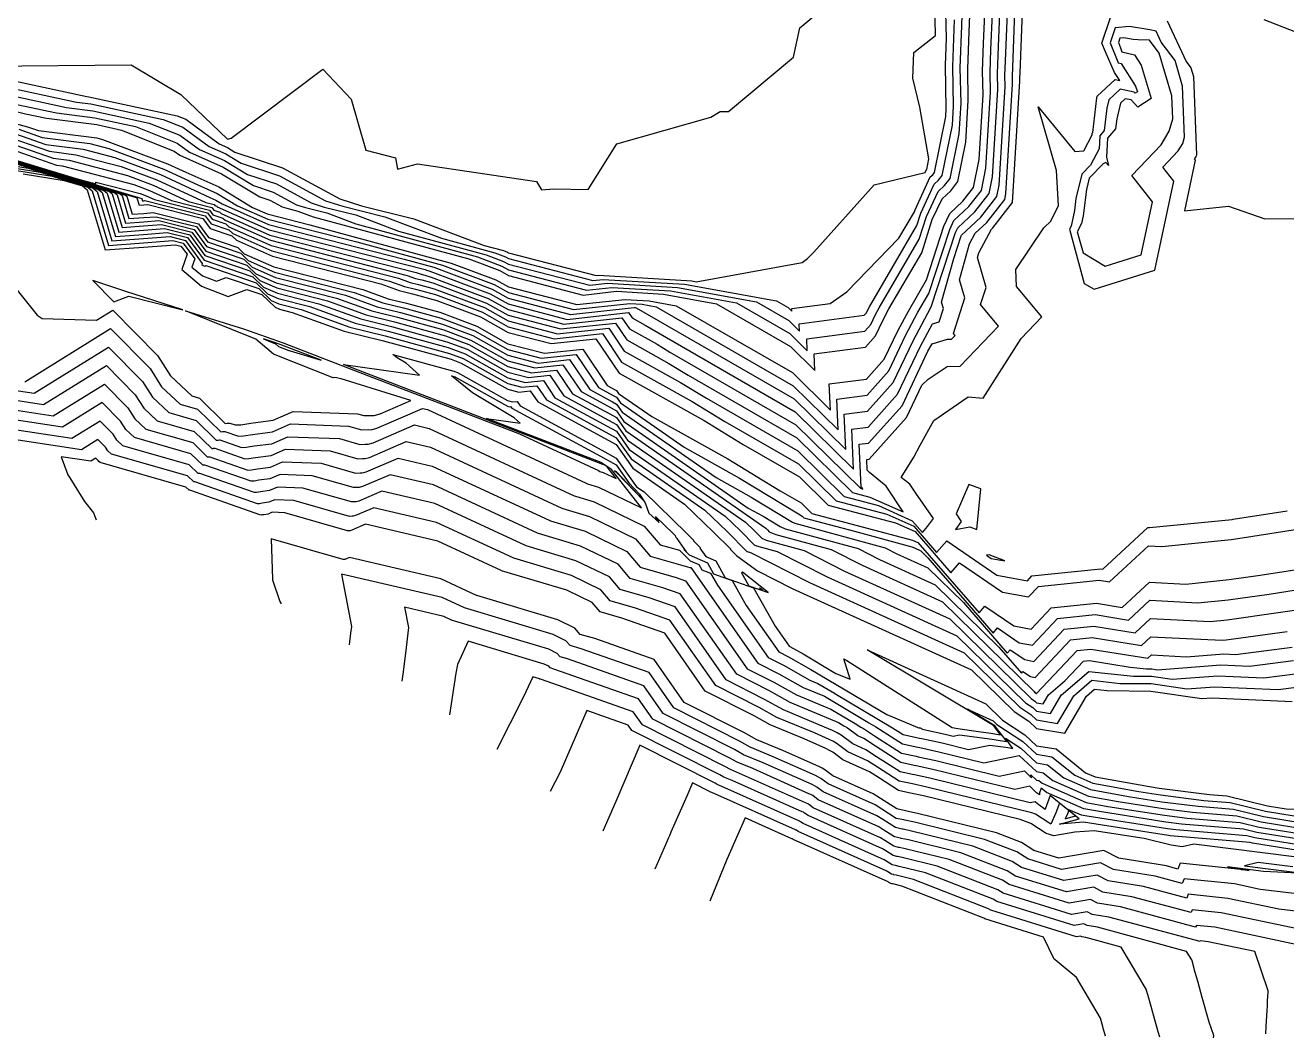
# Model space of a CAD drawing. Header units: millimetres. Extents: x 1157528 to 1158127, y 1280646 to 1281429.
# Drawn here: x 1157721 to 1157823.2, y 1280685.7 to 1280767.7 of the extents above; entities that cross this region are included whole.
import ezdxf

# ---------------------------------------------------------------- set-up
doc = ezdxf.new("R2010")
doc.units = ezdxf.units.MM
doc.layers.add('OCTUBRE', color=31, linetype='Continuous')

msp = doc.modelspace()

# ---------------------------------------------------------------- linework, layer by layer
at = {"layer": 'OCTUBRE', "flags": 128}
for points, elevation in [([(1157717.72, 1280764.42), (1157729.55, 1280764.52), (1157733.56, 1280762.12), (1157737.36, 1280758.48), (1157737.65, 1280758.58), (1157745.07, 1280764.16), (1157747.38, 1280761.74), (1157748.56, 1280757.6), (1157750.97, 1280756.99), (1157751.12, 1280756.07), (1157752.74, 1280756.48), (1157762.4, 1280755.06), (1157762.8, 1280754.38), (1157763.8, 1280754.46), (1157766.58, 1280754.42), (1157768.91, 1280758.12), (1157776.51, 1280760.27), (1157777.29, 1280760.73), (1157777.95, 1280760.73), (1157783.23, 1280765.13), (1157783.73, 1280767.51), (1157788.05, 1280771.13)], 457), ([(1157718.13, 1280763.62), (1157725.94, 1280761.94), (1157726.1, 1280761.92), (1157733.26, 1280760.38), (1157733.96, 1280760.1), (1157736.67, 1280758.12), (1157737.34, 1280757.82), (1157737.95, 1280757.45), (1157741.82, 1280756.17), (1157746.45, 1280753.66), (1157748.21, 1280753.1), (1157752.44, 1280752.04), (1157758.16, 1280749.88), (1157759.73, 1280749.46), (1157760.04, 1280749.34), (1157760.13, 1280749.29), (1157767.23, 1280747.44), (1157767.43, 1280747.46), (1157774.97, 1280747), (1157775.32, 1280746.94), (1157783.92, 1280748.49), (1157784.35, 1280748.81), (1157784.86, 1280749.32), (1157789.76, 1280754.78), (1157793.9, 1280755.8), (1157794, 1280756.02), (1157794.01, 1280756.03), (1157794.02, 1280756.04), (1157794.19, 1280756.9), (1157793.47, 1280761.09), (1157792.89, 1280763.44), (1157792.97, 1280765.52), (1157794.74, 1280766.9), (1157794.68, 1280769.5)], 457.5), ([(1157712.44, 1280759.13), (1157725.09, 1280755.31), (1157726.69, 1280754.86), (1157726.69, 1280755.01), (1157730.26, 1280754.08), (1157730.75, 1280753.9), (1157731.42, 1280753.59), (1157735.72, 1280752.52), (1157736.1, 1280752), (1157737.22, 1280751.62), (1157737.46, 1280751.38), (1157740.89, 1280749.87), (1157751.2, 1280747.22), (1157752.15, 1280746.88), (1157752.84, 1280746.71), (1157754.09, 1280746.37), (1157758.17, 1280744.84), (1157760.09, 1280743.76), (1157764.09, 1280742.71), (1157768.26, 1280743.17), (1157769.5, 1280741.32), (1157774.07, 1280738.77), (1157776.17, 1280737.49), (1157783.56, 1280733.23), (1157787.33, 1280729.52), (1157790.1, 1280728.79), (1157792.85, 1280727.57), (1157793.68, 1280726.62), (1157794.09, 1280727.1), (1157794.56, 1280727.74), (1157793.13, 1280729.8), (1157792.65, 1280730.52), (1157791.96, 1280731.08), (1157792.97, 1280732.72), (1157793.5, 1280733.69), (1157794.59, 1280735.68), (1157797.37, 1280737.61), (1157798.6, 1280737.49), (1157801.68, 1280742.33), (1157803.36, 1280744.08), (1157801.3, 1280746.56), (1157801.25, 1280747.94), (1157803.52, 1280751.3), (1157804.07, 1280751.85), (1157804.71, 1280753.11), (1157804.53, 1280755.96), (1157803.06, 1280761.11), (1157806.01, 1280757.48), (1157806.74, 1280757.55), (1157807.42, 1280758.83), (1157807.43, 1280758.98), (1157807.48, 1280759.03), (1157807.8, 1280761.85), (1157807.83, 1280761.97), (1157809.28, 1280763.33), (1157809.67, 1280763.24), (1157809.23, 1280763.88), (1157808.5, 1280765.57), (1157808.22, 1280766.27), (1157808.9, 1280768.36)], 463.5), ([(1157716.13, 1280761.74), (1157720.98, 1280760.54), (1157722.67, 1280760.18), (1157726.75, 1280759.67), (1157728.77, 1280759.23), (1157733.03, 1280757.53), (1157733.49, 1280757.19), (1157736.87, 1280755.68), (1157739.97, 1280753.82), (1157740.79, 1280753.54), (1157741.78, 1280753.01), (1157742.15, 1280752.89), (1157743.06, 1280752.66), (1157744.28, 1280752.2), (1157756.9, 1280748.79), (1157759.42, 1280747.84), (1157760.12, 1280747.45), (1157766.18, 1280745.86), (1157768.87, 1280746.16), (1157772.68, 1280745.92), (1157776.97, 1280745.15), (1157782.99, 1280741.68), (1157784.96, 1280739.74), (1157784.9, 1280741.09), (1157789.05, 1280741.64), (1157789.86, 1280742.54), (1157790.49, 1280743.86), (1157790.95, 1280744.73), (1157793.61, 1280749.29), (1157794.47, 1280751.97), (1157795.26, 1280753.66), (1157795.96, 1280754.31), (1157796.55, 1280755.06), (1157797.19, 1280758.24), (1157797.39, 1280761.62), (1157797.35, 1280764.18), (1157797.45, 1280767.2), (1157797.51, 1280768.55)], 459.5), ([(1157716.41, 1280760.77), (1157721.13, 1280759.5), (1157722.03, 1280759.19), (1157726.76, 1280758.59), (1157727.22, 1280758.47), (1157732.49, 1280756.5), (1157733.98, 1280755.81), (1157736.64, 1280754.62), (1157739.38, 1280752.96), (1157740.56, 1280752.44), (1157744.02, 1280751.55), (1157755.48, 1280748.45), (1157759.11, 1280747.09), (1157760.11, 1280746.52), (1157765.66, 1280745.08), (1157769.59, 1280745.51), (1157771.53, 1280745.39), (1157773.72, 1280744.99), (1157783.13, 1280739.57), (1157786.21, 1280736.54), (1157786.12, 1280738.65), (1157789.13, 1280739.05), (1157790.58, 1280740.66), (1157791.7, 1280743), (1157792.53, 1280744.56), (1157794, 1280747.09), (1157795.41, 1280751.44), (1157795.89, 1280752.48), (1157796.94, 1280753.46), (1157797.81, 1280754.58), (1157798.27, 1280756.84), (1157798.59, 1280762.07), (1157798.55, 1280763.99), (1157798.63, 1280766.25), (1157798.73, 1280768.64)], 460.5), ([(1157718.3, 1280758.66), (1157723.21, 1280756.94), (1157724.51, 1280756.78), (1157729.25, 1280755.55), (1157731.33, 1280754.77), (1157734.2, 1280753.43), (1157736.08, 1280752.96), (1157736.24, 1280752.74), (1157736.73, 1280752.57), (1157736.84, 1280752.47), (1157740.78, 1280750.72), (1157752.64, 1280747.69), (1157753.04, 1280747.54), (1157753.33, 1280747.47), (1157753.86, 1280747.32), (1157758.48, 1280745.59), (1157760.1, 1280744.68), (1157764.61, 1280743.5), (1157769.32, 1280744.02), (1157769.93, 1280743.11), (1157772.16, 1280741.87), (1157773.19, 1280741.24), (1157783.42, 1280735.34), (1157788.64, 1280730.21), (1157788.72, 1280730.19), (1157788.85, 1280730.13), (1157788.78, 1280730.24), (1157788.71, 1280730.29), (1157788.7, 1280730.3), (1157788.55, 1280733.77), (1157789.31, 1280733.86), (1157792.02, 1280736.89), (1157794.12, 1280741.3), (1157794.45, 1280741.91), (1157795.7, 1280742.27), (1157796.02, 1280742.28), (1157796.32, 1280742.59), (1157796.18, 1280742.75), (1157797.1, 1280745.62), (1157796.67, 1280747.08), (1157797.49, 1280750.02), (1157797.95, 1280750.87), (1157798.89, 1280751.74), (1157800.34, 1280753.6), (1157800.44, 1280754.06), (1157800.98, 1280762.96), (1157800.97, 1280763.59), (1157800.99, 1280764.33), (1157801.17, 1280768.8)], 462.5), ([(1157718.84, 1280762.85), (1157725.12, 1280761.5), (1157726.26, 1280761.36), (1157732.13, 1280760.09), (1157733.72, 1280759.46), (1157735.87, 1280757.89), (1157737.22, 1280757.29), (1157738.45, 1280756.54), (1157741.56, 1280755.51), (1157745.29, 1280753.5), (1157746.69, 1280753.05), (1157750.09, 1280752.19), (1157754.69, 1280750.46), (1157759.02, 1280749.29), (1157759.89, 1280748.96), (1157760.13, 1280748.83), (1157766.97, 1280747.04), (1157767.79, 1280747.13), (1157774.4, 1280746.73), (1157781.83, 1280745.4), (1157782.78, 1280744.85), (1157783.09, 1280744.54), (1157783.08, 1280744.76), (1157786.2, 1280745.17), (1157787.53, 1280746.13), (1157791.77, 1280750.46), (1157793.02, 1280752.6), (1157793.07, 1280752.76), (1157794.31, 1280755.43), (1157794.5, 1280755.6), (1157794.65, 1280755.8), (1157795.56, 1280760.33), (1157795.6, 1280760.95), (1157795.53, 1280764.48), (1157795.61, 1280766.67), (1157795.56, 1280768.75)], 458), ([(1157719.01, 1280758.87), (1157722.91, 1280757.51), (1157725.07, 1280757.23), (1157728.74, 1280756.28), (1157731.62, 1280755.2), (1157735.59, 1280753.35), (1157736.26, 1280753.19), (1157736.31, 1280753.11), (1157736.49, 1280753.05), (1157736.52, 1280753.01), (1157740.73, 1280751.15), (1157753.36, 1280747.92), (1157753.48, 1280747.87), (1157753.58, 1280747.85), (1157753.75, 1280747.8), (1157758.64, 1280745.96), (1157760.1, 1280745.14), (1157764.88, 1280743.89), (1157769.85, 1280744.44), (1157770.14, 1280744.01), (1157771.21, 1280743.42), (1157771.7, 1280743.12), (1157783.35, 1280736.4), (1157788.09, 1280731.74), (1157787.94, 1280734.99), (1157789.26, 1280735.16), (1157791.66, 1280737.83), (1157793.52, 1280741.72), (1157794.48, 1280743.52), (1157795.02, 1280743.68), (1157795.37, 1280744.77), (1157795.22, 1280745.27), (1157796.22, 1280748.82), (1157796.81, 1280750.65), (1157796.84, 1280750.72), (1157798.4, 1280752.17), (1157799.71, 1280753.85), (1157799.89, 1280754.76), (1157800.38, 1280762.74), (1157800.36, 1280763.69), (1157800.4, 1280764.81), (1157800.56, 1280768.76)], 462), ([(1157719.36, 1280757.83), (1157723.5, 1280756.38), (1157723.95, 1280756.33), (1157729.75, 1280754.81), (1157731.04, 1280754.33), (1157732.81, 1280753.51), (1157735.9, 1280752.74), (1157736.17, 1280752.37), (1157736.97, 1280752.09), (1157737.15, 1280751.93), (1157740.84, 1280750.3), (1157751.92, 1280747.45), (1157752.59, 1280747.21), (1157753.09, 1280747.09), (1157753.98, 1280746.85), (1157758.33, 1280745.21), (1157760.1, 1280744.22), (1157764.35, 1280743.11), (1157768.79, 1280743.59), (1157769.72, 1280742.22), (1157773.12, 1280740.32), (1157774.68, 1280739.37), (1157783.49, 1280734.29), (1157787.99, 1280729.87), (1157789.41, 1280729.49), (1157792.1, 1280728.3), (1157790.72, 1280730.38), (1157789.38, 1280731.47), (1157789.2, 1280731.67), (1157789.16, 1280732.54), (1157789.35, 1280732.57), (1157792.38, 1280735.94), (1157793.62, 1280738.55), (1157794.14, 1280739.05), (1157795.68, 1280740.06), (1157796.74, 1280740.1), (1157799.84, 1280743.33), (1157798.39, 1280745.08), (1157798.83, 1280746.46), (1157798.12, 1280748.9), (1157798.23, 1280749.29), (1157799.26, 1280751.21), (1157799.38, 1280751.31), (1157800.98, 1280753.36), (1157800.98, 1280753.36), (1157801.57, 1280763.19), (1157801.57, 1280763.49), (1157801.58, 1280763.85), (1157801.78, 1280768.84)], 463), ([(1157719.72, 1280759.08), (1157722.62, 1280758.07), (1157725.64, 1280757.69), (1157728.23, 1280757.01), (1157731.91, 1280755.63), (1157735.92, 1280753.77), (1157736.41, 1280753.55), (1157736.91, 1280753.25), (1157740.67, 1280751.58), (1157751.67, 1280748.76), (1157754.07, 1280748.11), (1157758.79, 1280746.34), (1157760.1, 1280745.6), (1157765.14, 1280744.29), (1157770.31, 1280744.86), (1157770.39, 1280744.85), (1157770.48, 1280744.83), (1157783.28, 1280737.46), (1157787.46, 1280733.34), (1157787.33, 1280736.21), (1157789.22, 1280736.46), (1157791.3, 1280738.77), (1157792.91, 1280742.15), (1157794.1, 1280744.39), (1157794.39, 1280744.89), (1157796.34, 1280750.92), (1157796.53, 1280751.31), (1157797.91, 1280752.6), (1157799.08, 1280754.09), (1157799.35, 1280755.45), (1157799.78, 1280762.52), (1157799.76, 1280763.79), (1157799.81, 1280765.29), (1157799.95, 1280768.72)], 461.5), ([(1157720.27, 1280761.31), (1157723.49, 1280760.62), (1157726.59, 1280760.23), (1157729.89, 1280759.52), (1157733.26, 1280758.17), (1157734.28, 1280757.43), (1157736.99, 1280756.22), (1157739.46, 1280754.73), (1157741.05, 1280754.2), (1157742.95, 1280753.17), (1157743.67, 1280752.94), (1157745.4, 1280752.51), (1157747.75, 1280751.62), (1157757.61, 1280748.95), (1157759.57, 1280748.21), (1157760.12, 1280747.91), (1157766.45, 1280746.26), (1157768.51, 1280746.48), (1157773.25, 1280746.19), (1157778.59, 1280745.23), (1157782.92, 1280742.74), (1157784.34, 1280741.34), (1157784.3, 1280742.31), (1157789, 1280742.93), (1157789.5, 1280743.48), (1157789.88, 1280744.29), (1157790.16, 1280744.82), (1157793.41, 1280750.39), (1157794.01, 1280752.23), (1157794.95, 1280754.25), (1157795.47, 1280754.74), (1157795.92, 1280755.31), (1157796.65, 1280758.93), (1157796.8, 1280761.4), (1157796.74, 1280764.28), (1157796.86, 1280767.68), (1157796.9, 1280768.51)], 459), ([(1157720.43, 1280759.29), (1157722.32, 1280758.63), (1157726.2, 1280758.14), (1157727.73, 1280757.74), (1157732.2, 1280756.06), (1157734.95, 1280754.79), (1157736.52, 1280754.08), (1157738.15, 1280753.1), (1157740.62, 1280752.01), (1157747.84, 1280750.16), (1157754.78, 1280748.28), (1157758.95, 1280746.71), (1157760.11, 1280746.06), (1157765.4, 1280744.68), (1157769.95, 1280745.18), (1157770.96, 1280745.12), (1157772.1, 1280744.91), (1157783.2, 1280738.51), (1157786.84, 1280734.94), (1157786.73, 1280737.43), (1157789.18, 1280737.75), (1157790.94, 1280739.71), (1157792.3, 1280742.58), (1157793.31, 1280744.47), (1157794.2, 1280745.99), (1157795.88, 1280751.18), (1157796.21, 1280751.9), (1157797.42, 1280753.03), (1157798.45, 1280754.33), (1157798.81, 1280756.15), (1157799.19, 1280762.29), (1157799.16, 1280763.89), (1157799.22, 1280765.77), (1157799.34, 1280768.68)], 461), ([(1157719.56, 1280762.08), (1157724.3, 1280761.06), (1157726.43, 1280760.79), (1157731.01, 1280759.8), (1157733.49, 1280758.81), (1157735.08, 1280757.66), (1157737.1, 1280756.75), (1157738.96, 1280755.63), (1157741.31, 1280754.86), (1157744.12, 1280753.34), (1157745.18, 1280752.99), (1157747.75, 1280752.35), (1157751.22, 1280751.04), (1157758.31, 1280749.12), (1157759.73, 1280748.59), (1157760.12, 1280748.37), (1157766.71, 1280746.65), (1157768.15, 1280746.81), (1157773.83, 1280746.46), (1157780.21, 1280745.31), (1157782.85, 1280743.79), (1157783.71, 1280742.94), (1157783.69, 1280743.53), (1157788.96, 1280744.23), (1157789.14, 1280744.43), (1157789.27, 1280744.71), (1157789.37, 1280744.9), (1157793.22, 1280751.5), (1157793.54, 1280752.49), (1157794.63, 1280754.84), (1157794.98, 1280755.17), (1157795.28, 1280755.55), (1157796.11, 1280759.63), (1157796.2, 1280761.17), (1157796.14, 1280764.38), (1157796.27, 1280768.16)], 458.5), ([(1157813.51, 1280768.07), (1157815.04, 1280764.78), (1157815.42, 1280764.27), (1157815.63, 1280763.57), (1157815.88, 1280757.19), (1157815.86, 1280757.13), (1157815.82, 1280757.06), (1157815.68, 1280756.91), (1157815.78, 1280756.78), (1157814.9, 1280752.67), (1157818.47, 1280753.05), (1157821.42, 1280752.04), (1157824.67, 1280752.07)], 463.5), ([(1157821.34, 1280768.2), (1157824.4, 1280767)], 463), ([(1157708.45, 1280758.18), (1157721.19, 1280756.15), (1157726.9, 1280754.42), (1157727.19, 1280754.18), (1157728.26, 1280750.6), (1157730.55, 1280750.77), (1157732.46, 1280750.92), (1157734.12, 1280750.51), (1157735.45, 1280748.68), (1157739.41, 1280747.33), (1157740.27, 1280746.5), (1157741.39, 1280746.01), (1157744.74, 1280745.15), (1157748.15, 1280743.92), (1157750.63, 1280743.31), (1157755.12, 1280742.08), (1157756.77, 1280741.46), (1157760.07, 1280739.6), (1157761.74, 1280739.17), (1157763.48, 1280739.36), (1157764.6, 1280737.7), (1157768.23, 1280735.73), (1157768.87, 1280735.38), (1157769.77, 1280734.1), (1157779.32, 1280727.46), (1157780.03, 1280726.78), (1157780.65, 1280726.15), (1157781, 1280725.99), (1157784.09, 1280725.15), (1157787.36, 1280723.49), (1157795.88, 1280719.61), (1157802.49, 1280713.15), (1157802.77, 1280712.96), (1157802.92, 1280712.82), (1157803.46, 1280712.74), (1157803.88, 1280713.45), (1157805.22, 1280714.6), (1157806.72, 1280716.19), (1157807.2, 1280716.24), (1157810.5, 1280715.71), (1157811.83, 1280715.57), (1157812.25, 1280715.56), (1157812.73, 1280715.49), (1157817.86, 1280715.9), (1157820.19, 1280715.79), (1157823.75, 1280716.24)], 468), ([(1157713.41, 1280758.8), (1157730.4, 1280753.67), (1157730.41, 1280753.66), (1157730.46, 1280753.5), (1157730.57, 1280753.5), (1157730.65, 1280753.51), (1157735.54, 1280752.29), (1157736.02, 1280751.63), (1157737.46, 1280751.14), (1157737.77, 1280750.84), (1157740.95, 1280749.44), (1157750.49, 1280746.99), (1157751.7, 1280746.55), (1157752.59, 1280746.33), (1157754.21, 1280745.89), (1157758.01, 1280744.46), (1157760.09, 1280743.29), (1157763.83, 1280742.32), (1157767.73, 1280742.75), (1157769.29, 1280740.42), (1157775.02, 1280737.22), (1157777.66, 1280735.62), (1157783.63, 1280732.18), (1157786.68, 1280729.18), (1157790.79, 1280728.1), (1157792.97, 1280727.13), (1157794.82, 1280724.99), (1157795.64, 1280725.93), (1157799.7, 1280723.15), (1157802.18, 1280722.7), (1157802.54, 1280723.09), (1157808.12, 1280723.67), (1157808.3, 1280723.64), (1157811.94, 1280727.01), (1157812.08, 1280727.01), (1157818.78, 1280727.68), (1157818.85, 1280727.69), (1157823.24, 1280728.38)], 464), ([(1157714.38, 1280758.47), (1157729.96, 1280753.77), (1157730.01, 1280753.73), (1157730.18, 1280753.13), (1157730.56, 1280753.16), (1157730.88, 1280753.19), (1157735.36, 1280752.07), (1157735.95, 1280751.26), (1157737.71, 1280750.67), (1157738.09, 1280750.3), (1157741, 1280749.01), (1157749.77, 1280746.76), (1157751.26, 1280746.22), (1157752.35, 1280745.96), (1157754.32, 1280745.42), (1157757.86, 1280744.09), (1157760.09, 1280742.83), (1157763.57, 1280741.92), (1157767.2, 1280742.32), (1157769.08, 1280739.52), (1157775.98, 1280735.68), (1157779.15, 1280733.75), (1157783.7, 1280731.12), (1157786.03, 1280728.84), (1157791.48, 1280727.4), (1157793.08, 1280726.69), (1157795.97, 1280723.36), (1157796.67, 1280724.16), (1157800.16, 1280721.78), (1157802.28, 1280721.4), (1157803.07, 1280722.23), (1157808, 1280722.74), (1157808.82, 1280722.61), (1157811.98, 1280725.54), (1157813.06, 1280725.49), (1157818.7, 1280726.05), (1157819.58, 1280726.17), (1157825.95, 1280727.18)], 464.5), ([(1157712.56, 1280757.35), (1157722.16, 1280755.82), (1157726.46, 1280754.52), (1157726.79, 1280754.25), (1157727.98, 1280750.24), (1157730.55, 1280750.43), (1157732.69, 1280750.59), (1157733.94, 1280750.28), (1157735.3, 1280748.41), (1157735.28, 1280748.34), (1157735.37, 1280748.26), (1157735.5, 1280748.21), (1157735.59, 1280748.24), (1157739.66, 1280746.85), (1157740.59, 1280745.96), (1157741.45, 1280745.58), (1157744.03, 1280744.92), (1157747.7, 1280743.59), (1157750.38, 1280742.93), (1157755.24, 1280741.6), (1157756.61, 1280741.09), (1157760.06, 1280739.14), (1157761.48, 1280738.77), (1157762.95, 1280738.94), (1157763.89, 1280737.53), (1157768.13, 1280735.24), (1157768.87, 1280734.83), (1157769.91, 1280733.35), (1157777.68, 1280727.94), (1157778.93, 1280726.74), (1157780.04, 1280725.62), (1157780.23, 1280725.53), (1157781.91, 1280725.07), (1157785.95, 1280723.02), (1157796.47, 1280718.23), (1157802.02, 1280712.8), (1157802.61, 1280712.42), (1157802.92, 1280712.13), (1157804.04, 1280711.94), (1157804.91, 1280713.42), (1157807.17, 1280715.36), (1157810.77, 1280714.98), (1157812.23, 1280714.97), (1157813.92, 1280714.72), (1157817.62, 1280715.01), (1157821.34, 1280714.83), (1157823.88, 1280715.15)], 468.5), ([(1157716.33, 1280757.8), (1157729.09, 1280753.95), (1157729.2, 1280753.86), (1157729.63, 1280752.41), (1157730.56, 1280752.48), (1157731.33, 1280752.54), (1157735.01, 1280751.62), (1157735.81, 1280750.53), (1157738.19, 1280749.71), (1157738.71, 1280749.21), (1157741.11, 1280748.15), (1157748.33, 1280746.3), (1157750.37, 1280745.56), (1157751.86, 1280745.2), (1157754.55, 1280744.46), (1157757.55, 1280743.34), (1157760.08, 1280741.91), (1157763.05, 1280741.14), (1157766.14, 1280741.48), (1157768.11, 1280738.53), (1157768.77, 1280738.18), (1157768.88, 1280738.11), (1157769.04, 1280737.88), (1157771.74, 1280736.01), (1157777.89, 1280732.58), (1157782.13, 1280730), (1157783.84, 1280729.01), (1157784.72, 1280728.15), (1157792.87, 1280726), (1157793.3, 1280725.81), (1157798.26, 1280720.1), (1157798.73, 1280720.64), (1157801.07, 1280719.04), (1157802.49, 1280718.78), (1157804.11, 1280720.5), (1157807.78, 1280720.88), (1157809.86, 1280720.55), (1157812.06, 1280722.59), (1157815.02, 1280722.44), (1157818.54, 1280722.8), (1157821.04, 1280723.15), (1157825.07, 1280723.78)], 465.5), ([(1157717.3, 1280757.47), (1157728.65, 1280754.05), (1157728.8, 1280753.92), (1157729.36, 1280752.05), (1157730.56, 1280752.14), (1157731.56, 1280752.21), (1157734.83, 1280751.4), (1157735.74, 1280750.16), (1157738.44, 1280749.24), (1157739.02, 1280748.67), (1157741.17, 1280747.72), (1157747.61, 1280746.07), (1157749.93, 1280745.23), (1157751.61, 1280744.82), (1157754.67, 1280743.99), (1157757.39, 1280742.96), (1157760.08, 1280741.45), (1157762.78, 1280740.74), (1157765.6, 1280741.05), (1157767.41, 1280738.36), (1157768.66, 1280737.69), (1157768.88, 1280737.57), (1157769.19, 1280737.13), (1157774.35, 1280733.54), (1157778.84, 1280731.03), (1157783.62, 1280728.12), (1157783.91, 1280727.95), (1157784.06, 1280727.8), (1157788.17, 1280726.72), (1157792.82, 1280725.46), (1157793.02, 1280725.36), (1157793.53, 1280725.13), (1157794.12, 1280724.56), (1157799.41, 1280718.47), (1157799.76, 1280718.88), (1157801.52, 1280717.68), (1157802.6, 1280717.48), (1157804.63, 1280719.64), (1157807.66, 1280719.96), (1157810.38, 1280719.52), (1157812.11, 1280721.12), (1157816, 1280720.92), (1157818.46, 1280721.17), (1157821.77, 1280721.63), (1157824.64, 1280722.08)], 466), ([(1157718.27, 1280757.14), (1157728.21, 1280754.14), (1157728.4, 1280753.99), (1157729.08, 1280751.69), (1157730.56, 1280751.8), (1157731.79, 1280751.89), (1157734.65, 1280751.18), (1157735.66, 1280749.79), (1157738.68, 1280748.76), (1157739.34, 1280748.13), (1157741.23, 1280747.29), (1157746.9, 1280745.84), (1157749.48, 1280744.9), (1157751.37, 1280744.44), (1157754.78, 1280743.51), (1157757.23, 1280742.59), (1157760.07, 1280740.99), (1157762.52, 1280740.35), (1157765.07, 1280740.63), (1157766.71, 1280738.2), (1157768.55, 1280737.2), (1157768.88, 1280737.02), (1157769.33, 1280736.37), (1157776.96, 1280731.07), (1157779.8, 1280729.49), (1157783.14, 1280727.45), (1157783.32, 1280727.37), (1157790.64, 1280725.38), (1157791.6, 1280724.89), (1157794.12, 1280723.75), (1157796.99, 1280720.94), (1157800.55, 1280716.84), (1157800.79, 1280717.12), (1157801.98, 1280716.31), (1157802.7, 1280716.17), (1157805.15, 1280718.78), (1157807.55, 1280719.03), (1157810.9, 1280718.49), (1157812.15, 1280719.64), (1157816.98, 1280719.4), (1157818.38, 1280719.54), (1157822.5, 1280720.12), (1157824.2, 1280720.38)], 466.5), ([(1157716.68, 1280756.51), (1157723.13, 1280755.48), (1157726.03, 1280754.61), (1157726.38, 1280754.31), (1157727.71, 1280749.88), (1157730.54, 1280750.09), (1157732.92, 1280750.27), (1157733.76, 1280750.06), (1157734.69, 1280748.79), (1157734.46, 1280748.13), (1157735.31, 1280747.42), (1157736.45, 1280746.97), (1157737.25, 1280747.28), (1157739.9, 1280746.38), (1157740.9, 1280745.41), (1157741.5, 1280745.15), (1157743.31, 1280744.69), (1157747.26, 1280743.26), (1157750.14, 1280742.55), (1157755.35, 1280741.12), (1157756.46, 1280740.71), (1157760.06, 1280738.68), (1157761.21, 1280738.38), (1157762.42, 1280738.51), (1157763.19, 1280737.36), (1157768.02, 1280734.75), (1157768.86, 1280734.28), (1157770.06, 1280732.59), (1157776.04, 1280728.43), (1157777.84, 1280726.7), (1157779.43, 1280725.08), (1157779.46, 1280725.07), (1157779.73, 1280725), (1157784.53, 1280722.55), (1157797.06, 1280716.86), (1157801.56, 1280712.45), (1157802.45, 1280711.87), (1157802.92, 1280711.43), (1157804.62, 1280711.15), (1157805.94, 1280713.39), (1157807.39, 1280714.64), (1157809.7, 1280714.39), (1157812.21, 1280714.37), (1157815.11, 1280713.94), (1157817.38, 1280714.12), (1157822.49, 1280713.88), (1157824, 1280714.07)], 469), ([(1157719.24, 1280756.81), (1157727.78, 1280754.24), (1157727.99, 1280754.05), (1157728.81, 1280751.32), (1157730.55, 1280751.46), (1157732.01, 1280751.57), (1157734.47, 1280750.95), (1157735.59, 1280749.42), (1157738.92, 1280748.28), (1157739.65, 1280747.59), (1157741.28, 1280746.86), (1157746.18, 1280745.61), (1157749.04, 1280744.57), (1157751.12, 1280744.07), (1157754.89, 1280743.03), (1157757.08, 1280742.21), (1157760.07, 1280740.53), (1157762.26, 1280739.96), (1157764.54, 1280740.21), (1157766, 1280738.03), (1157768.45, 1280736.71), (1157768.87, 1280736.47), (1157769.48, 1280735.62), (1157779.56, 1280728.6), (1157780.75, 1280727.94), (1157782.15, 1280727.09), (1157782.55, 1280726.91), (1157788.46, 1280725.31), (1157790.19, 1280724.42), (1157794.71, 1280722.37), (1157799.86, 1280717.33), (1157801.7, 1280715.21), (1157801.82, 1280715.36), (1157802.44, 1280714.94), (1157802.81, 1280714.87), (1157805.67, 1280717.92), (1157807.43, 1280718.1), (1157811.42, 1280717.45), (1157812.19, 1280718.17), (1157817.96, 1280717.88), (1157818.29, 1280717.91), (1157823.23, 1280718.6)], 467), ([(1157720.22, 1280756.48), (1157727.34, 1280754.33), (1157727.59, 1280754.12), (1157728.53, 1280750.96), (1157730.55, 1280751.11), (1157732.24, 1280751.24), (1157734.3, 1280750.73), (1157735.52, 1280749.05), (1157739.17, 1280747.81), (1157739.96, 1280747.04), (1157741.34, 1280746.44), (1157745.46, 1280745.38), (1157748.59, 1280744.25), (1157750.88, 1280743.69), (1157755.01, 1280742.55), (1157756.92, 1280741.84), (1157760.07, 1280740.07), (1157762, 1280739.56), (1157764.01, 1280739.78), (1157765.3, 1280737.86), (1157768.34, 1280736.22), (1157768.87, 1280735.93), (1157769.62, 1280734.86), (1157780.97, 1280726.97), (1157781.12, 1280726.82), (1157781.26, 1280726.68), (1157781.78, 1280726.45), (1157786.28, 1280725.23), (1157788.78, 1280723.96), (1157795.3, 1280720.99), (1157802.73, 1280713.72), (1157802.84, 1280713.58), (1157802.85, 1280713.59), (1157802.89, 1280713.57), (1157802.91, 1280713.56), (1157806.2, 1280717.05), (1157807.32, 1280717.17), (1157811.94, 1280716.42), (1157812.23, 1280716.69), (1157815.08, 1280716.55), (1157818.1, 1280716.79), (1157819.05, 1280716.74), (1157823.63, 1280717.32)], 467.5), ([(1157720.79, 1280755.68), (1157724.1, 1280755.15), (1157725.59, 1280754.7), (1157725.98, 1280754.38), (1157727.43, 1280749.52), (1157730.54, 1280749.75), (1157733.14, 1280749.94), (1157733.58, 1280749.83), (1157734.07, 1280749.17), (1157733.64, 1280747.93), (1157735.24, 1280746.58), (1157737.4, 1280745.74), (1157738.91, 1280746.32), (1157740.14, 1280745.9), (1157741.21, 1280744.87), (1157741.56, 1280744.72), (1157742.59, 1280744.45), (1157746.81, 1280742.93), (1157749.89, 1280742.17), (1157755.47, 1280740.65), (1157756.3, 1280740.34), (1157760.06, 1280738.22), (1157760.95, 1280737.99), (1157761.89, 1280738.09), (1157762.49, 1280737.2), (1157767.91, 1280734.26), (1157768.86, 1280733.74), (1157770.2, 1280731.84), (1157774.39, 1280728.92), (1157776.75, 1280726.65), (1157778.11, 1280725.28), (1157778.11, 1280725.25), (1157778.63, 1280724.72), (1157780.3, 1280723.52), (1157783.12, 1280722.08), (1157797.65, 1280715.48), (1157801.1, 1280712.1), (1157802.29, 1280711.32), (1157802.92, 1280710.73), (1157805.2, 1280710.36), (1157806.96, 1280713.36), (1157807.61, 1280713.91), (1157808.63, 1280713.8), (1157812.19, 1280713.77), (1157816.31, 1280713.16), (1157817.14, 1280713.23), (1157823.63, 1280712.93)], 469.5), ([(1157718.35, 1280748.66), (1157721.92, 1280744.24), (1157722.33, 1280743.95), (1157726.73, 1280743.82), (1157728.05, 1280744.64), (1157731.67, 1280740.96), (1157732.73, 1280739.3), (1157734.45, 1280737.68), (1157735.07, 1280737.5), (1157737.17, 1280735.46), (1157737.33, 1280735.47), (1157737.36, 1280735.47), (1157737.49, 1280735.48), (1157737.53, 1280735.48), (1157737.97, 1280735.33), (1157738.43, 1280735.35), (1157739.24, 1280735.48), (1157741.04, 1280735.71), (1157742.68, 1280736.43), (1157747.89, 1280736.24), (1157748.4, 1280736.1), (1157748.95, 1280736.11), (1157749.23, 1280736.11), (1157749.72, 1280736.24), (1157752.22, 1280737.32), (1157746.57, 1280739.07), (1157746.06, 1280739.17), (1157745.92, 1280739.15), (1157741.09, 1280741.07), (1157739.65, 1280742.28), (1157733.94, 1280744.59), (1157738.65, 1280743.13), (1157741.85, 1280741.99), (1157747.38, 1280739.86), (1157761.01, 1280734.6), (1157767.41, 1280731.63), (1157767.53, 1280731.57), (1157767.8, 1280731.49), (1157768.85, 1280730.98), (1157768.12, 1280731.93), (1157767.87, 1280732.09), (1157767.77, 1280732.12), (1157746.76, 1280740.23), (1157752.91, 1280739.37), (1157751.83, 1280740.33), (1157751.11, 1280740.76), (1157750.75, 1280741.05), (1157755.7, 1280739.69), (1157755.99, 1280739.58), (1157760.05, 1280737.3), (1157760.43, 1280737.2), (1157760.83, 1280737.24), (1157761.08, 1280736.87), (1157767.7, 1280733.28), (1157768.85, 1280732.64), (1157770.49, 1280730.32), (1157771.11, 1280729.9), (1157774.56, 1280726.57), (1157775.12, 1280726), (1157775.13, 1280725.93), (1157775.68, 1280725.37), (1157775.63, 1280725.34), (1157776.11, 1280724.66), (1157776.92, 1280724.31), (1157777.69, 1280722.94), (1157779.99, 1280722.14), (1157781.74, 1280719.02), (1157782.87, 1280717.4), (1157783.22, 1280717.22), (1157784, 1280716.78), (1157786.66, 1280715.2), (1157787.81, 1280714.73), (1157787.31, 1280716.38), (1157787.55, 1280716.25), (1157796.08, 1280710.81), (1157796.54, 1280710.73), (1157798.21, 1280710.5), (1157799.22, 1280710.35), (1157800, 1280710.22), (1157799.44, 1280710.98), (1157789.18, 1280717.1), (1157798.82, 1280712.72), (1157800.17, 1280711.41), (1157801.96, 1280710.22), (1157802.92, 1280709.33), (1157804.52, 1280709.08), (1157806.89, 1280707.15), (1157807.67, 1280706.81), (1157812.06, 1280706.03), (1157812.87, 1280705.9), (1157816.94, 1280705.39), (1157818.35, 1280705.27), (1157821.65, 1280704.47), (1157823.16, 1280704.23), (1157827.96, 1280704.19)], 470.5), ([(1157720.93, 1280738.83), (1157727.88, 1280743.14), (1157731.07, 1280739.9), (1157732.01, 1280738.43), (1157733.52, 1280737.01), (1157734.93, 1280736.6), (1157736.8, 1280734.78), (1157736.95, 1280734.79), (1157736.98, 1280734.79), (1157737.09, 1280734.8), (1157737.12, 1280734.8), (1157738.23, 1280734.42), (1157738.64, 1280734.44), (1157739.37, 1280734.56), (1157740.99, 1280734.76), (1157742.46, 1280735.41), (1157747.15, 1280735.24), (1157748.23, 1280734.93), (1157748.74, 1280734.95), (1157748.99, 1280734.94), (1157749.44, 1280735.06), (1157753.16, 1280736.67), (1157753.57, 1280736.57), (1157766.43, 1280730.62), (1157766.53, 1280730.57), (1157767.43, 1280730.3), (1157770.91, 1280728.61), (1157768.48, 1280731.73), (1157767.67, 1280732.26), (1157767.63, 1280732.28), (1157758.34, 1280735.86), (1157761.06, 1280735.48), (1157760.58, 1280735.9), (1157757.2, 1280737.94), (1157755.5, 1280739.3), (1157755.81, 1280739.22), (1157755.83, 1280739.21), (1157760.05, 1280736.84), (1157760.17, 1280736.81), (1157760.29, 1280736.82), (1157760.38, 1280736.7), (1157767.59, 1280732.79), (1157768.85, 1280732.1), (1157769.88, 1280730.64), (1157770.75, 1280729.72), (1157771.2, 1280729.02), (1157771.5, 1280728.18), (1157772.34, 1280727.43), (1157772.04, 1280727.9), (1157773.46, 1280726.53), (1157773.63, 1280726.36), (1157773.65, 1280726.27), (1157773.78, 1280726.13), (1157773.76, 1280726.13), (1157774.53, 1280725.05), (1157774.33, 1280725.23), (1157774.76, 1280724.8), (1157776.24, 1280724.16), (1157776.74, 1280723.26), (1157778.25, 1280722.73), (1157779.39, 1280720.69), (1157782.02, 1280716.94), (1157782.82, 1280716.54), (1157784.63, 1280715.52), (1157790.79, 1280711.86), (1157793.44, 1280710.77), (1157793.43, 1280710.8), (1157793.67, 1280710.67), (1157793.78, 1280710.65), (1157795.51, 1280710.27), (1157796.15, 1280710.12), (1157796.15, 1280710.12), (1157796.67, 1280710.22), (1157799.32, 1280709.86), (1157799.98, 1280709.76), (1157800.5, 1280709.67), (1157799.54, 1280710.96), (1157797.32, 1280712.29), (1157799.41, 1280711.34), (1157799.7, 1280711.06), (1157801.8, 1280709.67), (1157802.92, 1280708.64), (1157804.16, 1280708.43), (1157806.01, 1280706.94), (1157807.48, 1280706.29), (1157811.22, 1280705.62), (1157812.97, 1280705.35), (1157816.48, 1280704.91), (1157818.62, 1280704.73), (1157821.47, 1280704.04), (1157823.8, 1280703.66)], 471), ([(1157719.68, 1280738.21), (1157721.69, 1280737.91), (1157727.71, 1280741.64), (1157730.47, 1280738.84), (1157731.28, 1280737.57), (1157732.59, 1280736.33), (1157734.8, 1280735.7), (1157736.44, 1280734.1), (1157736.57, 1280734.11), (1157736.59, 1280734.11), (1157736.69, 1280734.12), (1157736.72, 1280734.12), (1157738.49, 1280733.51), (1157738.86, 1280733.52), (1157739.5, 1280733.63), (1157740.94, 1280733.81), (1157742.25, 1280734.38), (1157746.42, 1280734.23), (1157748.07, 1280733.76), (1157748.52, 1280733.78), (1157748.74, 1280733.78), (1157749.15, 1280733.88), (1157752.5, 1280735.33), (1157753.69, 1280735.05), (1157765.44, 1280729.6), (1157765.54, 1280729.56), (1157767.06, 1280729.1), (1157771.13, 1280727.14), (1157772.42, 1280725.62), (1157773.99, 1280725.17), (1157774.85, 1280724.31), (1157775.55, 1280724.01), (1157775.79, 1280723.58), (1157776.5, 1280723.33), (1157777.05, 1280722.36), (1157781.17, 1280716.49), (1157782.42, 1280715.86), (1157784.55, 1280714.66), (1157785.2, 1280714.39), (1157786.54, 1280713.59), (1157786.57, 1280713.57), (1157791.25, 1280710.79), (1157792.11, 1280710.24), (1157793.43, 1280709.96), (1157793.63, 1280709.91), (1157795.26, 1280709.56), (1157797.4, 1280709.04), (1157797.4, 1280709.04), (1157799.13, 1280709.39), (1157800.43, 1280709.22), (1157800.75, 1280709.17), (1157801, 1280709.12), (1157800.4, 1280709.94), (1157801.64, 1280709.13), (1157802.92, 1280707.94), (1157803.81, 1280707.79), (1157805.13, 1280706.72), (1157807.3, 1280705.78), (1157810.38, 1280705.22), (1157813.08, 1280704.8), (1157816.03, 1280704.43), (1157818.89, 1280704.19), (1157821.3, 1280703.61), (1157824.45, 1280703.1)], 471.5), ([(1157719.15, 1280737.49), (1157722.45, 1280736.99), (1157727.54, 1280740.14), (1157729.87, 1280737.77), (1157730.56, 1280736.7), (1157731.66, 1280735.66), (1157734.66, 1280734.8), (1157736.07, 1280733.43), (1157736.18, 1280733.43), (1157736.2, 1280733.44), (1157736.29, 1280733.44), (1157736.32, 1280733.44), (1157738.75, 1280732.59), (1157739.07, 1280732.61), (1157739.63, 1280732.7), (1157740.89, 1280732.86), (1157742.04, 1280733.36), (1157745.68, 1280733.23), (1157747.9, 1280732.59), (1157748.3, 1280732.61), (1157748.5, 1280732.61), (1157748.86, 1280732.7), (1157751.84, 1280733.99), (1157753.81, 1280733.53), (1157764.45, 1280728.59), (1157764.54, 1280728.55), (1157766.69, 1280727.91), (1157770.42, 1280726.1), (1157771.6, 1280724.71), (1157774.83, 1280723.79), (1157774.89, 1280723.77), (1157780.32, 1280716.03), (1157782.03, 1280715.17), (1157784.01, 1280714.05), (1157785.72, 1280713.35), (1157789.24, 1280711.25), (1157789.32, 1280711.2), (1157789.9, 1280710.86), (1157792.05, 1280709.49), (1157793.29, 1280709.22), (1157793.47, 1280709.18), (1157795.01, 1280708.84), (1157798.65, 1280707.96), (1157798.65, 1280707.95), (1157801.5, 1280708.55), (1157801.53, 1280708.52), (1157801.52, 1280708.53), (1157802.92, 1280707.24), (1157803.45, 1280707.15), (1157804.25, 1280706.51), (1157807.12, 1280705.26), (1157809.54, 1280704.82), (1157813.19, 1280704.25), (1157815.57, 1280703.95), (1157819.15, 1280703.65), (1157821.12, 1280703.17), (1157825.09, 1280702.53)], 472), ([(1157718.63, 1280736.76), (1157723.22, 1280736.07), (1157727.37, 1280738.64), (1157729.27, 1280736.71), (1157729.83, 1280735.84), (1157730.73, 1280734.98), (1157734.53, 1280733.9), (1157735.71, 1280732.75), (1157735.8, 1280732.75), (1157735.82, 1280732.76), (1157735.89, 1280732.76), (1157735.91, 1280732.76), (1157739.01, 1280731.68), (1157739.29, 1280731.69), (1157739.77, 1280731.77), (1157740.84, 1280731.91), (1157741.82, 1280732.34), (1157744.94, 1280732.23), (1157747.73, 1280731.43), (1157748.09, 1280731.44), (1157748.26, 1280731.44), (1157748.58, 1280731.52), (1157751.18, 1280732.65), (1157753.93, 1280732), (1157763.47, 1280727.58), (1157763.54, 1280727.55), (1157766.33, 1280726.71), (1157769.72, 1280725.07), (1157770.79, 1280723.81), (1157773.72, 1280722.97), (1157774.47, 1280722.71), (1157779.47, 1280715.58), (1157781.63, 1280714.49), (1157783.47, 1280713.45), (1157786.24, 1280712.3), (1157788.21, 1280711.13), (1157788.69, 1280710.85), (1157788.89, 1280710.73), (1157788.89, 1280710.73), (1157789.78, 1280710.14), (1157791.98, 1280708.73), (1157793.15, 1280708.48), (1157793.32, 1280708.44), (1157794.77, 1280708.13), (1157799.9, 1280706.87), (1157799.9, 1280706.87), (1157801.94, 1280707.3), (1157802.52, 1280706.74), (1157802.45, 1280706.98), (1157802.92, 1280706.54), (1157803.1, 1280706.51), (1157803.37, 1280706.3), (1157806.94, 1280704.74), (1157808.7, 1280704.42), (1157813.3, 1280703.7), (1157815.12, 1280703.47), (1157819.42, 1280703.11), (1157820.95, 1280702.74), (1157825.73, 1280701.97)], 472.5), ([(1157826.38, 1280701.41), (1157820.77, 1280702.3), (1157819.69, 1280702.57), (1157814.66, 1280702.99), (1157813.41, 1280703.15), (1157807.86, 1280704.02), (1157806.76, 1280704.22), (1157803.72, 1280705.54), (1157803.29, 1280705.89), (1157803.15, 1280705.53), (1157803.16, 1280705.35), (1157802.91, 1280705.53), (1157802.37, 1280706.05), (1157801.15, 1280705.79), (1157801.15, 1280705.79), (1157794.52, 1280707.42), (1157793.17, 1280707.71), (1157793.01, 1280707.74), (1157791.92, 1280707.98), (1157789.87, 1280709.29), (1157788.93, 1280709.91), (1157788.43, 1280710.13), (1157787.6, 1280710.76), (1157787.53, 1280710.8), (1157787.31, 1280710.93), (1157786.87, 1280711.19), (1157786.65, 1280711.3), (1157786.58, 1280711.33), (1157782.94, 1280712.84), (1157781.23, 1280713.81), (1157778.62, 1280715.13), (1157774.04, 1280721.64), (1157772.62, 1280722.14), (1157769.98, 1280722.9), (1157769.01, 1280724.04), (1157765.96, 1280725.51), (1157762.55, 1280726.54), (1157762.48, 1280726.57), (1157754.04, 1280730.48), (1157750.52, 1280731.3), (1157748.29, 1280730.34), (1157748.02, 1280730.27), (1157747.87, 1280730.27), (1157747.57, 1280730.26), (1157744.2, 1280731.22), (1157741.61, 1280731.31), (1157740.79, 1280730.96), (1157739.9, 1280730.85), (1157739.5, 1280730.78), (1157739.27, 1280730.77), (1157735.51, 1280732.08), (1157735.49, 1280732.08), (1157735.43, 1280732.08), (1157735.42, 1280732.08), (1157735.34, 1280732.07), (1157734.39, 1280733), (1157729.8, 1280734.31), (1157729.11, 1280734.97), (1157728.67, 1280735.65), (1157727.2, 1280737.15), (1157723.98, 1280735.15), (1157718.1, 1280736.04)], 473), ([(1157827.02, 1280700.84), (1157820.6, 1280701.87), (1157819.95, 1280702.03), (1157814.21, 1280702.51), (1157813.52, 1280702.6), (1157807.02, 1280703.62), (1157806.57, 1280703.7), (1157805.34, 1280704.23), (1157804.03, 1280705.29), (1157803.62, 1280704.19), (1157803.62, 1280704.17), (1157802.99, 1280704.62), (1157802.81, 1280704.8), (1157802.4, 1280704.71), (1157802.4, 1280704.71), (1157794.27, 1280706.7), (1157793.02, 1280706.97), (1157792.87, 1280707.01), (1157791.86, 1280707.22), (1157789.95, 1280708.44), (1157789.08, 1280709.01), (1157788.03, 1280709.48), (1157787.08, 1280710.2), (1157786.75, 1280710.39), (1157786.38, 1280710.57), (1157785.74, 1280710.85), (1157782.4, 1280712.24), (1157780.83, 1280713.12), (1157777.77, 1280714.67), (1157773.62, 1280720.58), (1157771.52, 1280721.32), (1157769.17, 1280721.99), (1157768.31, 1280723.01), (1157765.59, 1280724.32), (1157761.55, 1280725.53), (1157761.49, 1280725.56), (1157754.16, 1280728.96), (1157749.86, 1280729.96), (1157748, 1280729.16), (1157747.78, 1280729.1), (1157747.65, 1280729.1), (1157747.4, 1280729.09), (1157743.46, 1280730.22), (1157741.4, 1280730.29), (1157740.75, 1280730.01), (1157740.03, 1280729.92), (1157739.71, 1280729.86), (1157739.53, 1280729.86), (1157735.1, 1280731.4), (1157735.09, 1280731.4), (1157735.05, 1280731.4), (1157735.03, 1280731.4), (1157734.98, 1280731.39), (1157734.25, 1280732.1), (1157728.88, 1280733.64), (1157728.38, 1280734.1), (1157728.07, 1280734.59), (1157727.03, 1280735.65), (1157724.74, 1280734.23), (1157717.57, 1280735.31)], 473.5), ([(1157827.66, 1280700.28), (1157820.42, 1280701.44), (1157820.22, 1280701.49), (1157813.75, 1280702.03), (1157813.62, 1280702.05), (1157810.67, 1280702.51), (1157806.72, 1280703.13), (1157804.78, 1280702.98), (1157806.36, 1280703.42), (1157804.78, 1280704.69), (1157804.48, 1280703.9), (1157804.08, 1280702.98), (1157803.91, 1280703.1), (1157802.83, 1280703.79), (1157802.54, 1280703.9), (1157794.02, 1280705.99), (1157792.86, 1280706.24), (1157792.72, 1280706.27), (1157791.79, 1280706.47), (1157790.03, 1280707.59), (1157789.23, 1280708.12), (1157787.63, 1280708.84), (1157786.75, 1280709.5), (1157786.45, 1280709.67), (1157786.1, 1280709.84), (1157784.91, 1280710.37), (1157781.87, 1280711.63), (1157780.44, 1280712.44), (1157776.92, 1280714.22), (1157773.2, 1280719.52), (1157770.42, 1280720.49), (1157768.36, 1280721.08), (1157767.6, 1280721.97), (1157765.22, 1280723.12), (1157760.56, 1280724.53), (1157760.5, 1280724.55), (1157754.28, 1280727.43), (1157749.2, 1280728.62), (1157747.72, 1280727.98), (1157747.54, 1280727.93), (1157747.44, 1280727.93), (1157747.23, 1280727.92), (1157742.73, 1280729.21), (1157741.18, 1280729.27), (1157740.7, 1280729.06), (1157740.16, 1280728.99), (1157739.93, 1280728.95), (1157739.79, 1280728.94), (1157734.7, 1280730.72), (1157734.69, 1280730.72), (1157734.66, 1280730.72), (1157734.65, 1280730.72), (1157734.61, 1280730.72), (1157734.12, 1280731.2), (1157727.95, 1280732.96), (1157727.65, 1280733.24), (1157727.47, 1280733.52), (1157726.85, 1280734.15), (1157725.51, 1280733.32), (1157717.7, 1280734.49)], 474), ([(1157826.8, 1280699.95), (1157815.66, 1280701.35), (1157814.71, 1280701.13), (1157813.82, 1280701.27), (1157811.65, 1280701.81), (1157807.58, 1280702.45), (1157806.03, 1280702.33), (1157804.31, 1280702.04), (1157803.7, 1280702.23), (1157802.45, 1280703.02), (1157801.58, 1280703.36), (1157793.77, 1280705.27), (1157792.71, 1280705.5), (1157792.58, 1280705.53), (1157791.73, 1280705.72), (1157790.12, 1280706.75), (1157789.38, 1280707.23), (1157787.23, 1280708.19), (1157786.42, 1280708.8), (1157786.14, 1280708.95), (1157785.83, 1280709.11), (1157784.08, 1280709.89), (1157781.33, 1280711.03), (1157780.04, 1280711.76), (1157776.07, 1280713.76), (1157772.78, 1280718.45), (1157769.32, 1280719.67), (1157767.55, 1280720.18), (1157766.9, 1280720.94), (1157764.85, 1280721.93), (1157759.56, 1280723.52), (1157759.52, 1280723.54), (1157754.4, 1280725.91), (1157748.54, 1280727.28), (1157747.43, 1280726.8), (1157747.29, 1280726.76), (1157747.22, 1280726.76), (1157747.07, 1280726.76), (1157741.99, 1280728.21), (1157740.97, 1280728.25), (1157740.65, 1280728.11), (1157740.3, 1280728.06), (1157740.14, 1280728.04), (1157740.05, 1280728.03), (1157734.29, 1280730.04), (1157734.29, 1280730.04), (1157734.27, 1280730.04), (1157734.27, 1280730.04), (1157734.25, 1280730.04), (1157733.98, 1280730.3), (1157727.02, 1280732.29), (1157726.93, 1280732.37), (1157726.87, 1280732.46), (1157726.68, 1280732.65), (1157726.27, 1280732.4), (1157723.88, 1280732.76), (1157724.41, 1280731.3), (1157724.57, 1280731.04), (1157725.27, 1280729.91), (1157725.75, 1280729.13), (1157726.48, 1280728.21), (1157726.7, 1280727.63)], 474.5), ([(1157823.69, 1280699.51), (1157820.87, 1280699.86), (1157819.77, 1280699.61), (1157824.69, 1280698.99), (1157821.32, 1280699.14), (1157818.39, 1280699.53), (1157819.79, 1280699.29), (1157820.16, 1280699.23), (1157819.68, 1280699.27), (1157819.53, 1280699.29), (1157819.48, 1280699.3), (1157814.56, 1280699.82), (1157814.37, 1280699.34), (1157813.45, 1280699.59), (1157809.59, 1280700.21), (1157808.37, 1280700.84), (1157804.72, 1280700.22), (1157802.7, 1280700.85), (1157801.69, 1280701.49), (1157799.67, 1280702.28), (1157793.27, 1280703.84), (1157792.41, 1280704.03), (1157792.3, 1280704.05), (1157791.6, 1280704.21), (1157790.28, 1280705.05), (1157789.68, 1280705.44), (1157786.42, 1280706.9), (1157785.76, 1280707.39), (1157785.54, 1280707.52), (1157785.28, 1280707.65), (1157782.42, 1280708.92), (1157780.26, 1280709.82), (1157779.24, 1280710.39), (1157774.37, 1280712.85), (1157771.93, 1280716.33), (1157767.11, 1280718.02), (1157765.93, 1280718.36), (1157765.49, 1280718.87), (1157764.11, 1280719.54), (1157757.57, 1280721.5), (1157757.54, 1280721.52), (1157754.63, 1280722.87), (1157747.23, 1280724.6), (1157746.85, 1280724.44), (1157746.81, 1280724.42), (1157746.78, 1280724.42), (1157746.73, 1280724.42), (1157740.88, 1280726.1), (1157740.99, 1280722.82), (1157741, 1280722.78), (1157741.59, 1280721.01), (1157741.66, 1280720.9), (1157741.71, 1280720.83)], 475.5), ([(1157827.71, 1280696.91), (1157821.04, 1280697.69), (1157818.95, 1280698.13), (1157814.89, 1280698.56), (1157814.73, 1280698.16), (1157812.52, 1280698.76), (1157809.16, 1280699.3), (1157808.1, 1280699.85), (1157804.93, 1280699.31), (1157802.2, 1280700.16), (1157801.31, 1280700.73), (1157798.71, 1280701.74), (1157793.03, 1280703.13), (1157792.25, 1280703.3), (1157792.16, 1280703.32), (1157791.54, 1280703.45), (1157790.37, 1280704.2), (1157789.83, 1280704.55), (1157786.02, 1280706.25), (1157785.44, 1280706.69), (1157785.24, 1280706.8), (1157785.01, 1280706.92), (1157781.58, 1280708.44), (1157779.72, 1280709.21), (1157778.85, 1280709.71), (1157773.52, 1280712.4), (1157771.51, 1280715.27), (1157766.01, 1280717.19), (1157765.11, 1280717.45), (1157764.78, 1280717.84), (1157763.74, 1280718.34), (1157756.57, 1280720.5), (1157756.56, 1280720.5), (1157754.75, 1280721.34), (1157746.59, 1280723.25), (1157747.4, 1280718.99), (1157747.33, 1280718.45), (1157747.22, 1280717.51)], 476), ([(1157827.57, 1280695.5), (1157822.55, 1280696.09), (1157818.42, 1280696.96), (1157815.22, 1280697.3), (1157815.09, 1280696.99), (1157811.58, 1280697.93), (1157808.73, 1280698.39), (1157807.83, 1280698.85), (1157805.14, 1280698.4), (1157801.71, 1280699.47), (1157800.93, 1280699.96), (1157797.75, 1280701.2), (1157792.78, 1280702.41), (1157792.1, 1280702.56), (1157792.02, 1280702.58), (1157791.48, 1280702.7), (1157790.45, 1280703.35), (1157789.98, 1280703.66), (1157785.62, 1280705.61), (1157785.11, 1280705.99), (1157784.93, 1280706.09), (1157784.74, 1280706.18), (1157780.75, 1280707.96), (1157779.18, 1280708.61), (1157778.45, 1280709.02), (1157772.67, 1280711.95), (1157771.08, 1280714.2), (1157764.91, 1280716.37), (1157764.3, 1280716.54), (1157764.08, 1280716.81), (1157763.38, 1280717.15), (1157755.58, 1280719.49), (1157755.57, 1280719.49), (1157754.87, 1280719.82), (1157751.69, 1280720.56), (1157752.01, 1280718.91), (1157751.98, 1280718.7), (1157751.79, 1280717.04), (1157751.56, 1280715.14), (1157751.49, 1280714.57)], 476.5), ([(1157824.06, 1280694.49), (1157817.89, 1280695.79), (1157815.54, 1280696.04), (1157815.45, 1280695.81), (1157810.65, 1280697.1), (1157808.3, 1280697.48), (1157807.56, 1280697.86), (1157805.34, 1280697.49), (1157801.21, 1280698.77), (1157800.55, 1280699.19), (1157796.79, 1280700.66), (1157792.53, 1280701.7), (1157791.95, 1280701.82), (1157791.88, 1280701.84), (1157791.41, 1280701.94), (1157790.53, 1280702.5), (1157790.13, 1280702.77), (1157785.21, 1280704.96), (1157784.78, 1280705.29), (1157784.63, 1280705.37), (1157784.46, 1280705.45), (1157779.92, 1280707.48), (1157778.65, 1280708), (1157778.05, 1280708.34), (1157771.82, 1280711.49), (1157770.66, 1280713.14), (1157763.81, 1280715.54), (1157763.49, 1280715.64), (1157763.38, 1280715.77), (1157763.01, 1280715.95), (1157756.85, 1280717.8), (1157755.98, 1280715.93), (1157755.86, 1280715.21), (1157755.33, 1280711.85)], 477), ([(1157825.57, 1280692.88), (1157817.36, 1280694.62), (1157815.87, 1280694.78), (1157815.81, 1280694.63), (1157809.71, 1280696.28), (1157807.87, 1280696.57), (1157807.29, 1280696.87), (1157805.55, 1280696.58), (1157800.71, 1280698.08), (1157800.17, 1280698.43), (1157795.83, 1280700.12), (1157792.28, 1280700.98), (1157791.8, 1280701.09), (1157791.74, 1280701.1), (1157791.35, 1280701.19), (1157790.62, 1280701.65), (1157790.28, 1280701.87), (1157784.81, 1280704.31), (1157784.45, 1280704.59), (1157784.33, 1280704.65), (1157784.19, 1280704.72), (1157779.09, 1280706.99), (1157778.11, 1280707.4), (1157777.65, 1280707.66), (1157770.97, 1280711.04), (1157770.24, 1280712.08), (1157762.71, 1280714.72), (1157762.68, 1280714.73), (1157762.67, 1280714.74), (1157762.64, 1280714.76), (1157762.1, 1280714.92), (1157761.34, 1280713.29), (1157759.18, 1280709.02)], 477.5), ([(1157821.51, 1280685.99), (1157821.54, 1280686.57), (1157821.61, 1280687.9), (1157821.63, 1280688.24), (1157821.65, 1280688.65), (1157821.69, 1280689.36), (1157821.69, 1280689.46), (1157820.61, 1280692.65), (1157816.83, 1280693.45), (1157816.2, 1280693.52), (1157816.17, 1280693.46), (1157808.78, 1280695.45), (1157807.44, 1280695.66), (1157807.02, 1280695.88), (1157805.75, 1280695.67), (1157800.21, 1280697.39), (1157799.79, 1280697.66), (1157794.87, 1280699.57), (1157792.03, 1280700.27), (1157791.65, 1280700.35), (1157791.6, 1280700.36), (1157791.29, 1280700.43), (1157790.7, 1280700.81), (1157790.43, 1280700.98), (1157784.41, 1280703.67), (1157784.12, 1280703.88), (1157784.03, 1280703.94), (1157783.92, 1280703.99), (1157778.26, 1280706.51), (1157777.57, 1280706.79), (1157777.26, 1280706.97), (1157770.12, 1280710.58), (1157769.82, 1280711.01), (1157766.47, 1280712.19), (1157764.3, 1280707.19), (1157763.5, 1280705.62)], 478), ([(1157817.27, 1280685.67), (1157817.28, 1280685.86), (1157816.92, 1280686.93), (1157816.35, 1280688.94), (1157816.01, 1280690.15), (1157815.73, 1280691.15), (1157815.7, 1280691.27), (1157815.52, 1280691.89), (1157815.52, 1280691.9), (1157815.5, 1280691.98), (1157815.08, 1280692.67), (1157807.85, 1280694.62), (1157807.01, 1280694.76), (1157806.75, 1280694.89), (1157805.96, 1280694.76), (1157799.71, 1280696.7), (1157799.41, 1280696.9), (1157793.91, 1280699.03), (1157791.78, 1280699.56), (1157791.49, 1280699.62), (1157791.46, 1280699.63), (1157791.22, 1280699.68), (1157790.78, 1280699.96), (1157790.58, 1280700.09), (1157784.01, 1280703.02), (1157783.8, 1280703.18), (1157783.72, 1280703.22), (1157783.64, 1280703.26), (1157777.42, 1280706.03), (1157777.04, 1280706.19), (1157776.86, 1280706.29), (1157770.76, 1280709.38), (1157768.81, 1280704.82), (1157767.76, 1280702.42)], 478.5), ([(1157812.9, 1280685.73), (1157812.78, 1280686.15), (1157811.93, 1280689.17), (1157811.91, 1280689.23), (1157811.8, 1280689.62), (1157809.78, 1280693.02), (1157806.91, 1280693.79), (1157806.58, 1280693.85), (1157806.48, 1280693.9), (1157806.16, 1280693.85), (1157799.22, 1280696.01), (1157799.03, 1280696.13), (1157792.95, 1280698.49), (1157791.53, 1280698.84), (1157791.34, 1280698.88), (1157791.32, 1280698.89), (1157791.16, 1280698.92), (1157790.87, 1280699.11), (1157790.73, 1280699.2), (1157783.6, 1280702.38), (1157783.47, 1280702.48), (1157783.42, 1280702.5), (1157783.37, 1280702.53), (1157776.59, 1280705.55), (1157776.5, 1280705.58), (1157776.46, 1280705.61), (1157775.04, 1280706.33), (1157774.58, 1280705.26), (1157773.29, 1280702.32), (1157773.17, 1280702.04), (1157773.1, 1280701.88), (1157772.94, 1280701.5), (1157771.98, 1280699.32)], 479), ([(1157808.52, 1280685.81), (1157808.33, 1280686.46), (1157808.3, 1280686.57), (1157808.11, 1280687.26), (1157806.15, 1280690.55), (1157805.08, 1280691.44), (1157804.44, 1280691.98), (1157804.36, 1280692.05), (1157803.49, 1280693.83), (1157798.72, 1280695.32), (1157798.65, 1280695.36), (1157792, 1280697.95), (1157791.28, 1280698.13), (1157791.19, 1280698.15), (1157791.18, 1280698.15), (1157791.1, 1280698.17), (1157790.95, 1280698.26), (1157790.88, 1280698.3), (1157783.2, 1280701.73), (1157783.14, 1280701.78), (1157783.12, 1280701.79), (1157783.09, 1280701.8), (1157779.31, 1280703.49), (1157777.83, 1280700.12), (1157776.44, 1280696.75)], 479.5)]:
    msp.add_lwpolyline(points, dxfattribs=dict(at, elevation=elevation))
for points, elevation in [([(1157810.82, 1280762.31), (1157809.69, 1280762.55), (1157808.78, 1280761.69), (1157808.61, 1280761), (1157808.41, 1280759.19), (1157808.05, 1280758.77), (1157807.99, 1280757.72), (1157807.28, 1280756.39), (1157806.58, 1280755.66), (1157806.11, 1280753.67), (1157805.99, 1280752.71), (1157805.72, 1280751.45), (1157805.58, 1280751.19), (1157806.79, 1280746.8), (1157807.59, 1280746.33), (1157812.5, 1280747.87), (1157814.05, 1280755.09), (1157813.16, 1280756.23), (1157814.41, 1280757.55), (1157814.77, 1280758.13), (1157814.92, 1280758.66), (1157814.76, 1280762.78), (1157814.14, 1280764.86), (1157813.02, 1280766.35), (1157812.61, 1280767.24), (1157812.09, 1280767.34), (1157810.46, 1280767.62), (1157809.28, 1280767.52), (1157808.89, 1280766.3), (1157809.51, 1280764.75), (1157809.54, 1280764.67), (1157809.78, 1280764.61), (1157810.95, 1280762.78), (1157811.09, 1280762.33), (1157810.91, 1280762.21), (1157810.82, 1280762.31)], 464), ([(1157808.31, 1280756.5), (1157807.18, 1280755.32), (1157806.97, 1280754.41), (1157806.69, 1280752.28), (1157806.56, 1280751.65), (1157806.22, 1280750.99), (1157806.69, 1280749.27), (1157808.49, 1280748.2), (1157811.4, 1280749.11), (1157812.32, 1280753.4), (1157810.65, 1280755.54), (1157813.01, 1280758.04), (1157813.68, 1280759.14), (1157813.96, 1280760.13), (1157813.89, 1280762), (1157812.86, 1280765.45), (1157812.06, 1280766.51), (1157811.15, 1280766.54), (1157810.75, 1280766.57), (1157809.99, 1280766.7), (1157809.67, 1280766.67), (1157809.56, 1280766.33), (1157809.73, 1280765.9), (1157809.84, 1280765.57), (1157810.87, 1280765.33), (1157811.41, 1280764.5), (1157812.22, 1280761.79), (1157811.14, 1280761.09), (1157810.58, 1280761.67), (1157810.11, 1280761.77), (1157809.73, 1280761.41), (1157809.42, 1280760.14), (1157809.33, 1280759.34), (1157808.68, 1280758.56), (1157808.58, 1280757.04), (1157808.76, 1280756.36), (1157808.53, 1280756.59), (1157808.31, 1280756.5)], 464.5), ([(1157729.12, 1280746.15), (1157726.43, 1280747.05), (1157728.15, 1280745.3), (1157729.35, 1280745.78), (1157733.73, 1280744.65), (1157729.12, 1280746.15)], 470.5), ([(1157741.07, 1280742.05), (1157740.26, 1280742.3), (1157741.24, 1280741.9), (1157741.49, 1280741.69), (1157742.32, 1280741.36), (1157742.35, 1280741.36), (1157742.44, 1280741.35), (1157744.93, 1280740.57), (1157741.62, 1280741.85), (1157741.07, 1280742.05)], 471), ([(1157771.07, 1280729.2), (1157771.07, 1280729.2), (1157768.87, 1280731.52), (1157768.85, 1280731.55), (1157768.72, 1280731.62), (1157768.84, 1280731.54), (1157768.94, 1280731.42), (1157771.07, 1280729.2), (1157771.07, 1280729.2), (1157771.07, 1280729.2)], 471.5), ([(1157797.52, 1280727.07), (1157798.07, 1280726.85), (1157798.41, 1280730.15), (1157797.42, 1280730.51), (1157796.4, 1280728.13), (1157796.82, 1280727.52), (1157796.35, 1280726.87), (1157797.52, 1280727.07)], 464), ([(1157799.08, 1280724.81), (1157798.87, 1280724.78), (1157799.24, 1280724.52), (1157800.34, 1280724.32), (1157799.08, 1280724.81)], 463.5), ([(1157779, 1280723.35), (1157779.59, 1280722.3), (1157781.16, 1280721.75), (1157779.08, 1280723.41), (1157779, 1280723.35)], 469.5), ([(1157780.47, 1280722.11), (1157780.55, 1280721.97), (1157780.74, 1280721.91), (1157780.48, 1280722.11), (1157780.47, 1280722.11)], 469), ([(1157805.53, 1280704.08), (1157805.43, 1280703.82), (1157805.25, 1280703.42), (1157806.07, 1280703.65), (1157805.53, 1280704.08)], 474.5)]:
    msp.add_lwpolyline(points, close=True, dxfattribs=dict(at, elevation=elevation))

doc.saveas('drawing.dxf')
